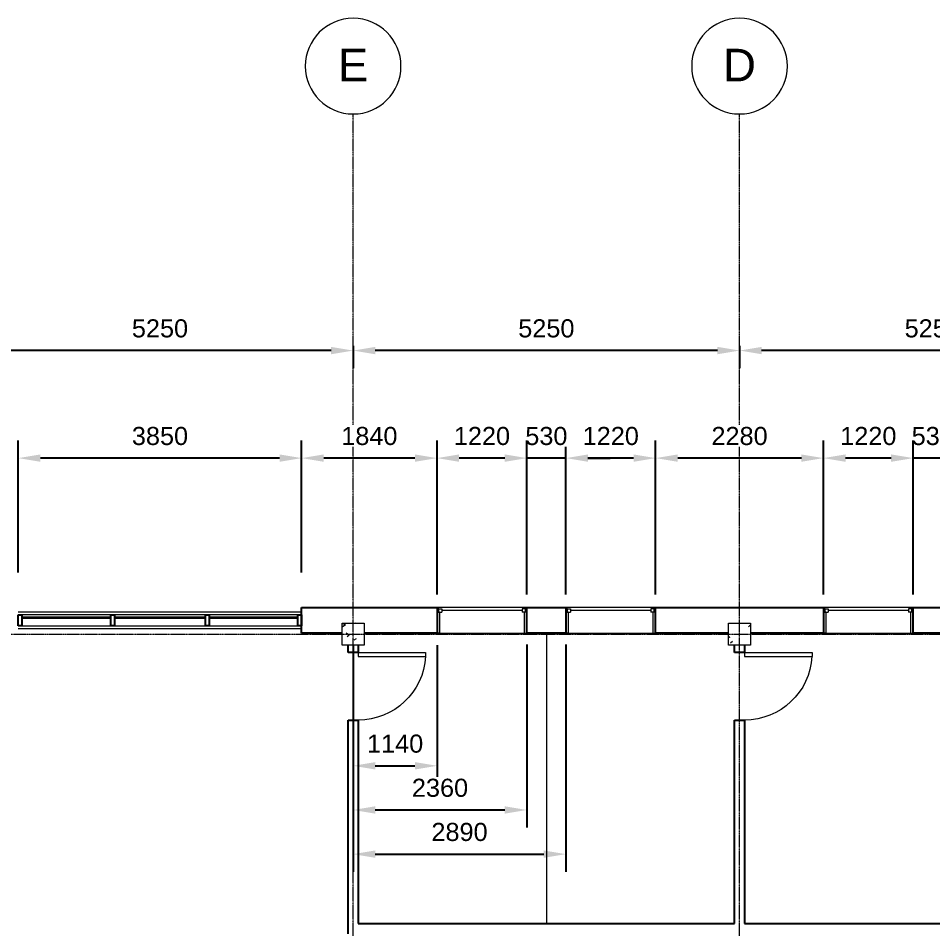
# Model space of a CAD drawing. Header units: millimetres. Extents: x -45493 to 8201, y -4031 to 20582.
# Drawn here: x -21322 to -8897, y 8214 to 20582 of the extents above; entities that cross this region are included whole.
import ezdxf

# ---------------------------------------------------------------- set-up
doc = ezdxf.new("R2010")
doc.units = ezdxf.units.MM
doc.linetypes.add('Grid Line', pattern=[22.225, 12.7, -3.175, 3.175, -3.175])
for name, color, linetype, lineweight in [('A-ANNO-DIMS', 10, 'Continuous', 9), ('A-DOOR', 31, 'Continuous', 9), ('A-GLAZ', 151, 'Continuous', 9), ('A-GLAZ-CURT', 52, 'Continuous', 9), ('A-GLAZ-CWMG', 51, 'Continuous', 9), ('A-WALL', 113, 'Continuous', 9), ('I-WALL', 2, 'Continuous', 9), ('S-COLS', 52, 'Continuous', 9), ('S-GRID', 1, 'Continuous', 9), ('S-GRID-IDEN', 1, 'Continuous', 9)]:
    doc.layers.add(name, color=color, linetype=linetype, lineweight=lineweight)
doc.styles.add('Arial', font='Arial.ttf', dxfattribs={"height": 245.883234})
doc.styles.add('Arial_1', font='Arial.ttf', dxfattribs={"height": 442.58982})
doc.dimstyles.new('Diagonal_-_2_5mm_Arial', dxfattribs={"dimscale": 304.8, "dimtxt": 245.883234, "dimasz": 0.984252, "dimexe": 0.787402, "dimexo": 0.492126, "dimgap": 0.574147, "dimtad": 1, "dimdec": 0, "dimzin": 0, "dimdsep": 46, "dimtxsty": 'Arial', "dimcen": 0.09, "dimdle": 0.787402, "dimazin": 0, "dimtfac": 1, "dimtdec": 0, "dimtix": 1, "dimtmove": 0, "dimatfit": 3, "dimldrblk": 'BOXFILLED', "dimfxl": 1, "dimtvp": 1, "dimtfill": 1, "dimtolj": 1, "dimtzin": 0, "dimarcsym": 0})

# ---------------------------------------------------------------- blocks, each defined once
blk = doc.blocks.new('M_Concrete-Square-Column - 300 x 300mm-V10-1st Floor Dimensioned Plan')
at = {"layer": 'S-COLS'}
h = blk.add_hatch(dxfattribs=at)
h.set_pattern_fill('FP_11', color=256, style=0, pattern_type=2)
h.set_pattern_definition([(230, (11452.4, 12214.2), (-728.737, 63.756), [76.2, -838.2]), (175, (11452.4, 12214.2), (140.97, -764.228), [60.96, -670.56]), (280.451, (11391.7, 12219.54), (-587.77, -700.467), [64.76, -712.36]), (226.184, (11452.4, 12011), (-1084.316, 168.17), [114.3, -1257.3]), (276.636, (11362.1, 12025), (-949.61, -989.71), [97.14, -1068.54]), (171.184, (11452.4, 12011), (-949.62, -989.7), [91.44, -1005.84]), (201, (11350.8, 12061.8), (-606.458, 409.06), [76.2, -838.2]), (146, (11350.8, 12061.8), (-247.21, -736.753), [60.96, -670.56]), (251.451, (11300.3, 12095.9), (-853.668, -327.685), [64.76, -712.36]), (217.5, (11452.42, 12214.23), (-12.3547, -338.22), [33.528, -628.904, 33.528, -1320.292]), (217.5, (11452.42, 12214.23), (-12.3547, -338.22), [-695.96, -647.192, 33.528, -639.572]), (187.5, (11452.42, 12214.23), (-267.279, -400.722), [33.528, -354.584, 33.528, -870.204]), (187.5, (11452.42, 12214.23), (-267.279, -400.722), [-421.64, -613.664, 33.528, -223.012]), (147.5, (11679, 12214.23), (-542.3633, 22.9153), [33.528, -220.472, 33.528, -1810.512]), (147.5, (11679, 12214.23), (-542.3633, 22.9153), [-287.528, -758.952, 33.528, -1018.032]), (137.5, (11780.6, 12214.23), (-592.517, -101.707), [33.528, -296.672, 33.528, -492.76, -746.76]), (137.5, (11780.6, 12214.23), (-592.517, -101.707), [-856.488, 33.528, -713.232])])
h.paths.add_polyline_path([(150, 150), (-150, 150), (-150, -150), (150, -150)], flags=0)
for p, q in [((150, 150), (-150, 150)), ((-150, 150), (-150, -150)), ((150, -150), (150, 150)), ((-150, -150), (150, -150))]:
    blk.add_line(p, q, dxfattribs=at)
blk = doc.blocks.new('M_Concrete-Square-Column - 300 x 300mm-V13-1st Floor Dimensioned Plan')
at = {"layer": 'S-COLS'}
h = blk.add_hatch(dxfattribs=at)
h.set_pattern_fill('FP_14', color=256, style=0, pattern_type=2)
h.set_pattern_definition([(230, (16702.4, 12214.2), (-728.737, 63.756), [76.2, -838.2]), (175, (16702.4, 12214.2), (140.972, -764.228), [60.96, -670.56]), (280.451, (16641.7, 12219.54), (-587.77, -700.467), [64.76, -712.36]), (226.184, (16702.4, 12011), (-1084.316, 168.17), [114.3, -1257.3]), (276.636, (16612.1, 12025), (-949.61, -989.71), [97.14, -1068.54]), (171.184, (16702.4, 12011), (-949.62, -989.7), [91.44, -1005.84]), (201, (16600.8, 12061.8), (-606.458, 409.06), [76.2, -838.2]), (146, (16600.8, 12061.8), (-247.208, -736.753), [60.96, -670.56]), (251.451, (16550.3, 12095.9), (-853.668, -327.685), [64.76, -712.36]), (217.5, (16702.42, 12214.23), (-12.3547, -338.22), [33.528, -628.904, 33.528, -1320.292]), (217.5, (16702.42, 12214.23), (-12.3547, -338.22), [-695.96, -647.192, 33.528, -639.572]), (187.5, (16702.42, 12214.23), (-267.279, -400.722), [33.528, -354.584, 33.528, -870.204]), (187.5, (16702.42, 12214.23), (-267.279, -400.722), [-421.64, -613.664, 33.528, -223.012]), (147.5, (16929, 12214.23), (-542.3633, 22.9153), [33.528, -220.472, 33.528, -1810.512]), (147.5, (16929, 12214.23), (-542.3633, 22.9153), [-287.528, -758.952, 33.528, -1018.032]), (137.5, (17030.6, 12214.23), (-592.517, -101.707), [33.528, -296.672, 33.528, -492.76, -746.76]), (137.5, (17030.6, 12214.23), (-592.517, -101.707), [-856.488, 33.528, -713.232])])
h.paths.add_polyline_path([(150, 150), (-150, 150), (-150, -150), (150, -150)], flags=0)
for p, q in [((150, 150), (-150, 150)), ((-150, 150), (-150, -150)), ((150, -150), (150, 150)), ((-150, -150), (150, -150))]:
    blk.add_line(p, q, dxfattribs=at)
blk = doc.blocks.new('M_Single-Flush - 0915 x 2032mm-145493-1st Floor Dimensioned Plan')
at = {"layer": 'A-DOOR', "lineweight": 18}
for p, q in [((406, 69), (406, 985)), ((458, 985), (406, 985)), ((458, 69), (458, 985)), ((458, 69), (406, 69))]:
    blk.add_line(p, q, dxfattribs=at)
at = {"layer": 'A-DOOR'}
blk.add_arc((458, 69), 917, 93.1893, 180, dxfattribs=at)
blk = doc.blocks.new('Casement 3x3 with Trim - 1220 x1220mm-148730-1st Floor Dimensioned Plan')
at = {"layer": 'A-GLAZ', "lineweight": 18}
for p, q in [((-610, 176.2125), (-590.95, 176.2125)), ((-590.95, 111.7625), (-590.95, 176.2125)), ((-590.95, 156.2125), (-590.95, 111.7625)), ((-590.95, 156.2125), (-546.5, 156.2125)), ((-546.5, 156.2125), (-546.5, 111.7625)), ((-546.5, 133.9875), (546.5, 133.9875)), ((546.5, 156.2125), (546.5, 111.7625)), ((590.95, 156.2125), (546.5, 156.2125)), ((590.95, 111.7625), (590.95, 176.2125)), ((610, 176.2125), (590.95, 176.2125)), ((590.95, 156.2125), (590.95, 111.7625)), ((-590.95, 111.7625), (-546.5, 111.7625)), ((-590.95, 111.7625), (-578.25, 111.7625)), ((-578.25, -176.2125), (-578.25, 111.7625)), ((590.95, 111.7625), (546.5, 111.7625)), ((578.25, 111.7625), (590.95, 111.7625)), ((578.25, 111.7625), (578.25, -176.2125)), ((-578.25, -176.2125), (-610, -176.2125)), ((578.25, -176.2125), (610, -176.2125))]:
    blk.add_line(p, q, dxfattribs=at)
blk = doc.blocks.new('System Panel - Glazed-220173-1st Floor Dimensioned Plan')
at = {"layer": 'A-GLAZ-CURT', "lineweight": 18}
for p, q in [((604, 49), (-604, 49)), ((-604, 49), (-604, 25)), ((-604, 25), (604, 25)), ((604, 25), (604, 49))]:
    blk.add_line(p, q, dxfattribs=at)
blk = doc.blocks.new('System Panel - Glazed-220174-1st Floor Dimensioned Plan')
at = {"layer": 'A-GLAZ-CURT', "lineweight": 18}
for p, q in [((617, 49), (-617, 49)), ((-617, 49), (-617, 25)), ((-617, 25), (617, 25)), ((617, 25), (617, 49))]:
    blk.add_line(p, q, dxfattribs=at)
blk = doc.blocks.new('Rectangular Mullion - 50 x 150mm-219490-1st Floor Dimensioned Plan')
at = {"layer": 'A-GLAZ-CWMG', "lineweight": 25}
for p, q in [((-50, 75), (0, 75)), ((-50, -75), (-50, 75)), ((0, 75), (0, -75)), ((0, -75), (-50, -75))]:
    blk.add_line(p, q, dxfattribs=at)
blk = doc.blocks.new('Rectangular Mullion - 50 x 150mm-219488-1st Floor Dimensioned Plan')
at = {"layer": 'A-GLAZ-CWMG', "lineweight": 25}
for p, q in [((-25, 75), (25, 75)), ((-25, -75), (-25, 75)), ((25, 75), (25, -75)), ((25, -75), (-25, -75))]:
    blk.add_line(p, q, dxfattribs=at)
blk = doc.blocks.new('Rectangular Mullion - 50 x 150mm-220169-1st Floor Dimensioned Plan')
at = {"layer": 'A-GLAZ-CWMG'}
for p, q in [((17452, 12478), (18661, 12478)), ((18661, 12328), (17452, 12328))]:
    blk.add_line(p, q, dxfattribs=at)
blk = doc.blocks.new('Rectangular Mullion - 50 x 150mm-220170-1st Floor Dimensioned Plan')
at = {"layer": 'A-GLAZ-CWMG'}
for p, q in [((18711, 12478), (19944, 12478)), ((19944, 12328), (18711, 12328))]:
    blk.add_line(p, q, dxfattribs=at)
blk = doc.blocks.new('Rectangular Mullion - 50 x 150mm-219493-1st Floor Dimensioned Plan')
at = {"layer": 'A-GLAZ-CWMG', "lineweight": 25}
for p, q in [((0, 75), (-50, 75)), ((-50, 75), (-50, -75)), ((0, -75), (0, 75)), ((-50, -75), (0, -75))]:
    blk.add_line(p, q, dxfattribs=at)
blk = doc.blocks.new('Grid - M_Grid Head - Circle-24584-1st Floor Dimensioned Plan')
at = {"layer": 'S-GRID-IDEN'}
blk.add_circle((0, 0), 6.5, dxfattribs=at)
blk = doc.blocks.new('DIMBLOCK3-1st Floor Dimensioned Plan')
at = {"layer": 'A-ANNO-DIMS', "color": 0, "lineweight": -2, "transparency": 16777216}
for p, q in [((-11522, 16130), (-11522, 15828)), ((-6572, 16068), (-11222, 16068)), ((-6272, 16130), (-6272, 15828))]:
    blk.add_line(p, q, dxfattribs=at)
at = {"layer": 'A-ANNO-DIMS', "color": 0, "transparency": 16777216}
for points in [[(-11222, 16118), (-11222, 16018), (-11522, 16068)], [(-6572, 16118), (-6572, 16018), (-6272, 16068)]]:
    blk.add_solid(points, dxfattribs=at)
at = {"layer": 'Defpoints', "color": 0, "transparency": 16777216}
for p in [(-11522, 16280), (-6272, 16280), (-11522, 16068)]:
    blk.add_point(p, dxfattribs=at)
at = {"layer": 'A-ANNO-DIMS', "color": 0, "transparency": 16777216, "insert": (-8897, 16368), "char_height": 245.9, "width": 904.62, "attachment_point": 5, "style": 'Arial', "bg_fill": 3, "box_fill_scale": 1.1, "bg_fill_color": 256, "bg_fill_true_color": 13158600, "bg_fill_transparency": 0}
blk.add_mtext('\\A1;5250', dxfattribs=at)
blk = doc.blocks.new('_BoxFilled')
at = {"color": 0, "linetype": 'ByBlock', "lineweight": -2}
blk.add_line((-0.5, 0), (-1, 0), dxfattribs=at)
at = {"color": 0, "linetype": 'ByBlock'}
blk.add_solid([(-0.5, 0.5), (0.5, 0.5), (-0.5, -0.5), (0.5, -0.5)], dxfattribs=at)
blk = doc.blocks.new('DIMBLOCK4-1st Floor Dimensioned Plan')
at = {"layer": 'A-ANNO-DIMS', "color": 0, "lineweight": -2, "transparency": 16777216}
for p, q in [((-16772, 16130), (-16772, 15828)), ((-11822, 16068), (-16472, 16068)), ((-11522, 16130), (-11522, 15828))]:
    blk.add_line(p, q, dxfattribs=at)
at = {"layer": 'A-ANNO-DIMS', "color": 0, "transparency": 16777216}
for points in [[(-16472, 16118), (-16472, 16018), (-16772, 16068)], [(-11822, 16118), (-11822, 16018), (-11522, 16068)]]:
    blk.add_solid(points, dxfattribs=at)
at = {"layer": 'Defpoints', "color": 0, "transparency": 16777216}
for p in [(-16772, 16280), (-11522, 16280), (-16772, 16068)]:
    blk.add_point(p, dxfattribs=at)
at = {"layer": 'A-ANNO-DIMS', "color": 0, "transparency": 16777216, "insert": (-14147, 16368), "char_height": 245.9, "width": 904.62, "attachment_point": 5, "style": 'Arial', "bg_fill": 3, "box_fill_scale": 1.1, "bg_fill_color": 256, "bg_fill_true_color": 13158600, "bg_fill_transparency": 0}
blk.add_mtext('\\A1;5250', dxfattribs=at)
blk = doc.blocks.new('DIMBLOCK5-1st Floor Dimensioned Plan')
at = {"layer": 'A-ANNO-DIMS', "color": 0, "lineweight": -2, "transparency": 16777216}
for p, q in [((-22022, 16130), (-22022, 15828)), ((-17072, 16068), (-21722, 16068)), ((-16772, 16130), (-16772, 15828))]:
    blk.add_line(p, q, dxfattribs=at)
at = {"layer": 'A-ANNO-DIMS', "color": 0, "transparency": 16777216}
for points in [[(-21722, 16118), (-21722, 16018), (-22022, 16068)], [(-17072, 16118), (-17072, 16018), (-16772, 16068)]]:
    blk.add_solid(points, dxfattribs=at)
at = {"layer": 'Defpoints', "color": 0, "transparency": 16777216}
for p in [(-22022, 16280), (-16772, 16280), (-22022, 16068)]:
    blk.add_point(p, dxfattribs=at)
at = {"layer": 'A-ANNO-DIMS', "color": 0, "transparency": 16777216, "insert": (-19397, 16368), "char_height": 245.9, "width": 904.62, "attachment_point": 5, "style": 'Arial', "bg_fill": 3, "box_fill_scale": 1.1, "bg_fill_color": 256, "bg_fill_true_color": 13158600, "bg_fill_transparency": 0}
blk.add_mtext('\\A1;5250', dxfattribs=at)
blk = doc.blocks.new('DIMBLOCK16-1st Floor Dimensioned Plan')
at = {"layer": 'A-ANNO-DIMS', "color": 0, "lineweight": -2, "transparency": 16777216}
for p, q in [((-9162, 12754), (-9162, 14847)), ((-8632, 12754), (-8632, 14847)), ((-9462, 14607), (-9762, 14607)), ((-8632, 14607), (-9162, 14607)), ((-8332, 14607), (-8032, 14607))]:
    blk.add_line(p, q, dxfattribs=at)
at = {"layer": 'A-ANNO-DIMS', "color": 0, "transparency": 16777216}
for points in [[(-9462, 14657), (-9462, 14557), (-9162, 14607)], [(-8332, 14657), (-8332, 14557), (-8632, 14607)]]:
    blk.add_solid(points, dxfattribs=at)
at = {"layer": 'Defpoints', "color": 0, "transparency": 16777216}
for p in [(-9162, 14607), (-9162, 12604), (-8632, 12604)]:
    blk.add_point(p, dxfattribs=at)
at = {"layer": 'A-ANNO-DIMS', "color": 0, "transparency": 16777216, "insert": (-8897, 14906), "char_height": 245.9, "width": 678.46, "attachment_point": 5, "style": 'Arial', "bg_fill": 3, "box_fill_scale": 1.1, "bg_fill_color": 256, "bg_fill_true_color": 13158600, "bg_fill_transparency": 0}
blk.add_mtext('\\A1;530', dxfattribs=at)
blk = doc.blocks.new('DIMBLOCK17-1st Floor Dimensioned Plan')
at = {"layer": 'A-ANNO-DIMS', "color": 0, "lineweight": -2, "transparency": 16777216}
for p, q in [((-10382, 12754), (-10382, 14847)), ((-9162, 12754), (-9162, 14847)), ((-9462, 14607), (-10082, 14607))]:
    blk.add_line(p, q, dxfattribs=at)
at = {"layer": 'A-ANNO-DIMS', "color": 0, "transparency": 16777216}
for points in [[(-10082, 14657), (-10082, 14557), (-10382, 14607)], [(-9462, 14657), (-9462, 14557), (-9162, 14607)]]:
    blk.add_solid(points, dxfattribs=at)
at = {"layer": 'Defpoints', "color": 0, "transparency": 16777216}
for p in [(-10382, 14607), (-10382, 12604), (-9162, 12604)]:
    blk.add_point(p, dxfattribs=at)
at = {"layer": 'A-ANNO-DIMS', "color": 0, "transparency": 16777216, "insert": (-9772, 14906), "char_height": 245.9, "width": 904.62, "attachment_point": 5, "style": 'Arial', "bg_fill": 3, "box_fill_scale": 1.1, "bg_fill_color": 256, "bg_fill_true_color": 13158600, "bg_fill_transparency": 0}
blk.add_mtext('\\A1;1220', dxfattribs=at)
blk = doc.blocks.new('DIMBLOCK18-1st Floor Dimensioned Plan')
at = {"layer": 'A-ANNO-DIMS', "color": 0, "lineweight": -2, "transparency": 16777216}
for p, q in [((-12662, 12754), (-12662, 14847)), ((-10382, 12754), (-10382, 14847)), ((-10682, 14607), (-12362, 14607))]:
    blk.add_line(p, q, dxfattribs=at)
at = {"layer": 'A-ANNO-DIMS', "color": 0, "transparency": 16777216}
for points in [[(-12362, 14657), (-12362, 14557), (-12662, 14607)], [(-10682, 14657), (-10682, 14557), (-10382, 14607)]]:
    blk.add_solid(points, dxfattribs=at)
at = {"layer": 'Defpoints', "color": 0, "transparency": 16777216}
for p in [(-12662, 14607), (-12662, 12604), (-10382, 12604)]:
    blk.add_point(p, dxfattribs=at)
at = {"layer": 'A-ANNO-DIMS', "color": 0, "transparency": 16777216, "insert": (-11522, 14906), "char_height": 245.9, "width": 904.62, "attachment_point": 5, "style": 'Arial', "bg_fill": 3, "box_fill_scale": 1.1, "bg_fill_color": 256, "bg_fill_true_color": 13158600, "bg_fill_transparency": 0}
blk.add_mtext('\\A1;2280', dxfattribs=at)
blk = doc.blocks.new('DIMBLOCK19-1st Floor Dimensioned Plan')
at = {"layer": 'A-ANNO-DIMS', "color": 0, "lineweight": -2, "transparency": 16777216}
for p, q in [((-13882, 12754), (-13882, 14847)), ((-12662, 12754), (-12662, 14847)), ((-12962, 14607), (-13582, 14607))]:
    blk.add_line(p, q, dxfattribs=at)
at = {"layer": 'A-ANNO-DIMS', "color": 0, "transparency": 16777216}
for points in [[(-13582, 14657), (-13582, 14557), (-13882, 14607)], [(-12962, 14657), (-12962, 14557), (-12662, 14607)]]:
    blk.add_solid(points, dxfattribs=at)
at = {"layer": 'Defpoints', "color": 0, "transparency": 16777216}
for p in [(-13882, 14607), (-13882, 12604), (-12662, 12604)]:
    blk.add_point(p, dxfattribs=at)
at = {"layer": 'A-ANNO-DIMS', "color": 0, "transparency": 16777216, "insert": (-13272, 14906), "char_height": 245.9, "width": 904.62, "attachment_point": 5, "style": 'Arial', "bg_fill": 3, "box_fill_scale": 1.1, "bg_fill_color": 256, "bg_fill_true_color": 13158600, "bg_fill_transparency": 0}
blk.add_mtext('\\A1;1220', dxfattribs=at)
blk = doc.blocks.new('DIMBLOCK20-1st Floor Dimensioned Plan')
at = {"layer": 'A-ANNO-DIMS', "color": 0, "lineweight": -2, "transparency": 16777216}
for p, q in [((-14412, 12754), (-14412, 14847)), ((-13882, 12754), (-13882, 14847)), ((-14712, 14607), (-15012, 14607)), ((-13882, 14607), (-14412, 14607)), ((-13582, 14607), (-13282, 14607))]:
    blk.add_line(p, q, dxfattribs=at)
at = {"layer": 'A-ANNO-DIMS', "color": 0, "transparency": 16777216}
for points in [[(-14712, 14657), (-14712, 14557), (-14412, 14607)], [(-13582, 14657), (-13582, 14557), (-13882, 14607)]]:
    blk.add_solid(points, dxfattribs=at)
at = {"layer": 'Defpoints', "color": 0, "transparency": 16777216}
for p in [(-14412, 14607), (-14412, 12604), (-13882, 12604)]:
    blk.add_point(p, dxfattribs=at)
at = {"layer": 'A-ANNO-DIMS', "color": 0, "transparency": 16777216, "insert": (-14147, 14906), "char_height": 245.9, "width": 678.46, "attachment_point": 5, "style": 'Arial', "bg_fill": 3, "box_fill_scale": 1.1, "bg_fill_color": 256, "bg_fill_true_color": 13158600, "bg_fill_transparency": 0}
blk.add_mtext('\\A1;530', dxfattribs=at)
blk = doc.blocks.new('DIMBLOCK21-1st Floor Dimensioned Plan')
at = {"layer": 'A-ANNO-DIMS', "color": 0, "lineweight": -2, "transparency": 16777216}
for p, q in [((-15632, 12754), (-15632, 14847)), ((-14412, 12754), (-14412, 14847)), ((-14712, 14607), (-15332, 14607))]:
    blk.add_line(p, q, dxfattribs=at)
at = {"layer": 'A-ANNO-DIMS', "color": 0, "transparency": 16777216}
for points in [[(-15332, 14657), (-15332, 14557), (-15632, 14607)], [(-14712, 14657), (-14712, 14557), (-14412, 14607)]]:
    blk.add_solid(points, dxfattribs=at)
at = {"layer": 'Defpoints', "color": 0, "transparency": 16777216}
for p in [(-15632, 14607), (-15632, 12604), (-14412, 12604)]:
    blk.add_point(p, dxfattribs=at)
at = {"layer": 'A-ANNO-DIMS', "color": 0, "transparency": 16777216, "insert": (-15022, 14906), "char_height": 245.9, "width": 904.62, "attachment_point": 5, "style": 'Arial', "bg_fill": 3, "box_fill_scale": 1.1, "bg_fill_color": 256, "bg_fill_true_color": 13158600, "bg_fill_transparency": 0}
blk.add_mtext('\\A1;1220', dxfattribs=at)
blk = doc.blocks.new('DIMBLOCK22-1st Floor Dimensioned Plan')
at = {"layer": 'A-ANNO-DIMS', "color": 0, "lineweight": -2, "transparency": 16777216}
for p, q in [((-17472, 13053), (-17472, 14847)), ((-15632, 12754), (-15632, 14847)), ((-15932, 14607), (-17172, 14607))]:
    blk.add_line(p, q, dxfattribs=at)
at = {"layer": 'A-ANNO-DIMS', "color": 0, "transparency": 16777216}
for points in [[(-17172, 14657), (-17172, 14557), (-17472, 14607)], [(-15932, 14657), (-15932, 14557), (-15632, 14607)]]:
    blk.add_solid(points, dxfattribs=at)
at = {"layer": 'Defpoints', "color": 0, "transparency": 16777216}
for p in [(-17472, 14607), (-17472, 12903), (-15632, 12604)]:
    blk.add_point(p, dxfattribs=at)
at = {"layer": 'A-ANNO-DIMS', "color": 0, "transparency": 16777216, "insert": (-16552, 14906), "char_height": 245.9, "width": 904.62, "attachment_point": 5, "style": 'Arial', "bg_fill": 3, "box_fill_scale": 1.1, "bg_fill_color": 256, "bg_fill_true_color": 13158600, "bg_fill_transparency": 0}
blk.add_mtext('\\A1;1840', dxfattribs=at)
blk = doc.blocks.new('DIMBLOCK23-1st Floor Dimensioned Plan')
at = {"layer": 'A-ANNO-DIMS', "color": 0, "lineweight": -2, "transparency": 16777216}
for p, q in [((-21322, 13053), (-21322, 14847)), ((-17472, 13053), (-17472, 14847)), ((-17772, 14607), (-21022, 14607))]:
    blk.add_line(p, q, dxfattribs=at)
at = {"layer": 'A-ANNO-DIMS', "color": 0, "transparency": 16777216}
for points in [[(-21022, 14657), (-21022, 14557), (-21322, 14607)], [(-17772, 14657), (-17772, 14557), (-17472, 14607)]]:
    blk.add_solid(points, dxfattribs=at)
at = {"layer": 'Defpoints', "color": 0, "transparency": 16777216}
for p in [(-21322, 14607), (-21322, 12903), (-17472, 12903)]:
    blk.add_point(p, dxfattribs=at)
at = {"layer": 'A-ANNO-DIMS', "color": 0, "transparency": 16777216, "insert": (-19397, 14906), "char_height": 245.9, "width": 904.62, "attachment_point": 5, "style": 'Arial', "bg_fill": 3, "box_fill_scale": 1.1, "bg_fill_color": 256, "bg_fill_true_color": 13158600, "bg_fill_transparency": 0}
blk.add_mtext('\\A1;3850', dxfattribs=at)
blk = doc.blocks.new('*D165')
at = {"layer": 'A-ANNO-DIMS', "color": 0, "lineweight": -2, "transparency": 16777216}
for p, q in [((-16772, 12064), (-16772, 10187)), ((-15632, 12064), (-15632, 10187)), ((-16472, 10427), (-15932, 10427))]:
    blk.add_line(p, q, dxfattribs=at)
at = {"layer": 'A-ANNO-DIMS', "color": 0, "transparency": 16777216}
for points in [[(-16472, 10477), (-16472, 10377), (-16772, 10427)], [(-15932, 10477), (-15932, 10377), (-15632, 10427)]]:
    blk.add_solid(points, dxfattribs=at)
at = {"layer": 'Defpoints', "color": 0, "transparency": 16777216}
for p in [(-16772, 12214), (-15632, 12214), (-15632, 10427)]:
    blk.add_point(p, dxfattribs=at)
at = {"layer": 'A-ANNO-DIMS', "color": 0, "transparency": 16777216, "insert": (-16202, 10727), "char_height": 245.9, "attachment_point": 5, "style": 'Arial', "bg_fill": 3, "box_fill_scale": 1.1, "bg_fill_color": 256, "bg_fill_true_color": 13158600, "bg_fill_transparency": 0}
blk.add_mtext('\\A1;1140', dxfattribs=at)
blk = doc.blocks.new('*D166')
at = {"layer": 'A-ANNO-DIMS', "color": 0, "lineweight": -2, "transparency": 16777216}
for p, q in [((-16772, 12064), (-16772, 9587)), ((-14412, 12077), (-14412, 9587)), ((-16472, 9827), (-14712, 9827))]:
    blk.add_line(p, q, dxfattribs=at)
at = {"layer": 'A-ANNO-DIMS', "color": 0, "transparency": 16777216}
for points in [[(-16472, 9877), (-16472, 9777), (-16772, 9827)], [(-14712, 9877), (-14712, 9777), (-14412, 9827)]]:
    blk.add_solid(points, dxfattribs=at)
at = {"layer": 'Defpoints', "color": 0, "transparency": 16777216}
for p in [(-16772, 12214), (-14412, 12227), (-14412, 9827)]:
    blk.add_point(p, dxfattribs=at)
at = {"layer": 'A-ANNO-DIMS', "color": 0, "transparency": 16777216, "insert": (-15592, 10127), "char_height": 245.9, "attachment_point": 5, "style": 'Arial', "bg_fill": 3, "box_fill_scale": 1.1, "bg_fill_color": 256, "bg_fill_true_color": 13158600, "bg_fill_transparency": 0}
blk.add_mtext('\\A1;2360', dxfattribs=at)
blk = doc.blocks.new('*D167')
at = {"layer": 'A-ANNO-DIMS', "color": 0, "lineweight": -2, "transparency": 16777216}
for p, q in [((-16772, 12064), (-16772, 8987)), ((-13882, 12077), (-13882, 8987)), ((-16472, 9227), (-14182, 9227))]:
    blk.add_line(p, q, dxfattribs=at)
at = {"layer": 'A-ANNO-DIMS', "color": 0, "transparency": 16777216}
for points in [[(-16472, 9277), (-16472, 9177), (-16772, 9227)], [(-14182, 9277), (-14182, 9177), (-13882, 9227)]]:
    blk.add_solid(points, dxfattribs=at)
at = {"layer": 'Defpoints', "color": 0, "transparency": 16777216}
for p in [(-16772, 12214), (-13882, 12227), (-13882, 9227)]:
    blk.add_point(p, dxfattribs=at)
at = {"layer": 'A-ANNO-DIMS', "color": 0, "transparency": 16777216, "insert": (-15327, 9527), "char_height": 245.9, "attachment_point": 5, "style": 'Arial', "bg_fill": 3, "box_fill_scale": 1.1, "bg_fill_color": 256, "bg_fill_true_color": 13158600, "bg_fill_transparency": 0}
blk.add_mtext('\\A1;2890', dxfattribs=at)

msp = doc.modelspace()

# ---------------------------------------------------------------- linework, layer by layer
at = {"layer": 'A-WALL', "lineweight": 25}
for p, q in [((-17472.3, 12226.9), (-17472.3, 12579.3)), ((-17472.3, 12579.3), (-15632.3, 12579.3)), ((-15632.3, 12579.3), (-15632.3, 12226.9)), ((-14412.3, 12226.9), (-14412.3, 12579.3)), ((-14412.3, 12579.3), (-13882.3, 12579.3)), ((-13882.3, 12579.3), (-13882.3, 12226.9)), ((-12662.3, 12226.9), (-12662.3, 12579.3)), ((-12662.3, 12579.3), (-10382.3, 12579.3)), ((-10382.3, 12579.3), (-10382.3, 12226.9)), ((-9162.3, 12226.9), (-9162.3, 12579.3)), ((-9162.3, 12579.3), (-8632.3, 12579.3)), ((-16922.3, 12226.9), (-17472.3, 12226.9)), ((-15632.3, 12226.9), (-16622.3, 12226.9)), ((-13882.3, 12226.9), (-14412.3, 12226.9)), ((-11672.3, 12226.9), (-12662.3, 12226.9)), ((-10382.3, 12226.9), (-11372.3, 12226.9)), ((-8632.3, 12226.9), (-9162.3, 12226.9))]:
    msp.add_line(p, q, dxfattribs=at)
at = {"layer": 'A-WALL'}
for p, q in [((-14412.3, 12579.3), (-15632.3, 12579.3)), ((-12662.3, 12579.3), (-13882.3, 12579.3)), ((-9162.3, 12579.3), (-10382.3, 12579.3)), ((-17472.3, 12515.6), (-21322.3, 12515.6)), ((-21322.3, 12290.6), (-17472.3, 12290.6)), ((-15632.3, 12226.9), (-14412.3, 12226.9)), ((-13882.3, 12226.9), (-12662.3, 12226.9)), ((-10382.3, 12226.9), (-9162.3, 12226.9))]:
    msp.add_line(p, q, dxfattribs=at)
at = {"layer": 'I-WALL'}
msp.add_line((-14147.3, 12226.9), (-14147.3, 8283.5), dxfattribs=at)
at = {"layer": 'I-WALL', "lineweight": 25}
for p, q in [((-16841.5, 11964.2), (-16841.5, 12064.2)), ((-16703, 12064.2), (-16703, 11964.2)), ((-11591.5, 11964.2), (-11591.5, 12064.2)), ((-11453, 12064.2), (-11453, 11964.2)), ((-16703, 11964.2), (-16841.5, 11964.2)), ((-11453, 11964.2), (-11591.5, 11964.2)), ((-16841.5, 8145), (-16841.5, 11049.2)), ((-16841.5, 11049.2), (-16703, 11049.2)), ((-16703, 11049.2), (-16703, 8283.5)), ((-11591.5, 8283.5), (-11591.5, 11049.2)), ((-11591.5, 11049.2), (-11453, 11049.2)), ((-11453, 11049.2), (-11453, 8283.5)), ((-16703, 8283.5), (-11591.5, 8283.5)), ((-11453, 8283.5), (-6384.8, 8283.5))]:
    msp.add_line(p, q, dxfattribs=at)
at = {"layer": 'S-GRID', "linetype": 'Grid Line'}
for p, q in [((-16772.3, -4031.1), (-16772.3, 19281.6)), ((-11522.3, -4031.1), (-11522.3, 19281.6)), ((-45492.8, 12214.2), (6901.3, 12214.2))]:
    msp.add_line(p, q, dxfattribs=at)

# ---------------------------------------------------------------- block references
at = {"layer": 'A-DOOR', "xscale": -1}
for p, rotation in [((-16772.3, 11506.7), 270), ((-11522.3, 11506.7), 270.0000000000001)]:
    msp.add_blockref('M_Single-Flush - 0915 x 2032mm-145493-1st Floor Dimensioned Plan', p, dxfattribs=dict(at, rotation=rotation))
at = {"layer": 'A-GLAZ', "xscale": -1}
for p in [(-15022.3, 12403.1), (-13272.3, 12403.1), (-9772.3, 12403.1)]:
    msp.add_blockref('Casement 3x3 with Trim - 1220 x1220mm-148730-1st Floor Dimensioned Plan', p, dxfattribs=at)
at = {"layer": 'A-GLAZ-CURT', "xscale": -1}
for name, p in [('System Panel - Glazed-220173-1st Floor Dimensioned Plan', (-20668.1, 12403.1)), ('System Panel - Glazed-220174-1st Floor Dimensioned Plan', (-19397.3, 12403.1)), ('System Panel - Glazed-220173-1st Floor Dimensioned Plan', (-18126.4, 12403.1))]:
    msp.add_blockref(name, p, dxfattribs=at)
at = {"layer": 'A-GLAZ-CWMG', "extrusion": (0, 0, -1), "xscale": -1, "rotation": 180}
for name, p in [('Rectangular Mullion - 50 x 150mm-219490-1st Floor Dimensioned Plan', (21322.3, 12403.1)), ('Rectangular Mullion - 50 x 150mm-219488-1st Floor Dimensioned Plan', (20038.9, 12403.1)), ('Rectangular Mullion - 50 x 150mm-219488-1st Floor Dimensioned Plan', (18755.6, 12403.1))]:
    msp.add_blockref(name, p, dxfattribs=at)
at = {"layer": 'A-GLAZ-CWMG', "xscale": -1}
for name, p in [('Rectangular Mullion - 50 x 150mm-220169-1st Floor Dimensioned Plan', (-2611.5, 0)), ('Rectangular Mullion - 50 x 150mm-220170-1st Floor Dimensioned Plan', (-69.8, 0)), ('Rectangular Mullion - 50 x 150mm-220169-1st Floor Dimensioned Plan', (-69.8, 0))]:
    msp.add_blockref(name, p, dxfattribs=at)
at = {"layer": 'A-GLAZ-CWMG', "xscale": -1, "rotation": 180}
msp.add_blockref('Rectangular Mullion - 50 x 150mm-219493-1st Floor Dimensioned Plan', (-17472.3, 12403.1), dxfattribs=at)
at = {"layer": 'S-COLS', "xscale": -1, "rotation": 180}
for name, p in [('M_Concrete-Square-Column - 300 x 300mm-V13-1st Floor Dimensioned Plan', (-16772.3, 12214.2)), ('M_Concrete-Square-Column - 300 x 300mm-V10-1st Floor Dimensioned Plan', (-11522.3, 12214.2))]:
    msp.add_blockref(name, p, dxfattribs=at)
at = {"layer": 'S-GRID-IDEN', "xscale": -99.99999999999993, "yscale": 99.99999999999993, "zscale": 99.99999999999993}
for p in [(-16772.3, 19931.6), (-11522.3, 19931.6)]:
    msp.add_blockref('Grid - M_Grid Head - Circle-24584-1st Floor Dimensioned Plan', p, dxfattribs=at)

# ---------------------------------------------------------------- next in the draw order: texts
at = {"layer": 'S-GRID-IDEN', "char_height": 442.6, "attachment_point": 2, "line_spacing_factor": 0.938532, "style": 'Arial_1', "bg_fill": 3, "box_fill_scale": 1.25, "bg_fill_color": 0, "bg_fill_transparency": 0}
for s, insert, width in [('E', (-16772.2, 20167.4), 491.352), ('D', (-11522.2, 20167.4), 529.148)]:
    msp.add_mtext(s, dxfattribs=dict(at, insert=insert, width=width))

# ---------------------------------------------------------------- next in the draw order: dimensions: what is measured, and where the dimension line sits
at = {"layer": 'A-ANNO-DIMS'}
for base, p1, p2, override, picture, middle in [((-11522.3, 16068.2), (-6272.3, 16280.4), (-11522.3, 16280.4), {"dimpost": '<>', "dimfxl": 5250}, 'DIMBLOCK3-1st Floor Dimensioned Plan', (-8897.3, 16367.9)), ((-9162.3, 14606.6), (-8632.3, 12604), (-9162.3, 12604), {"dimpost": '<>', "dimfxl": 530}, 'DIMBLOCK16-1st Floor Dimensioned Plan', (-8897.3, 14906.2))]:
    dim = msp.add_linear_dim(base=base, p1=p1, p2=p2, angle=180, dimstyle='Diagonal_-_2_5mm_Arial', override=override, dxfattribs=at)
    dim.commit()
    dim.dimension.update_dxf_attribs({"geometry": picture, "text_midpoint": middle})
dim = msp.add_linear_dim(base=(-15632.3, 10427), p1=(-16772.3, 12214.2), p2=(-15632.3, 12214.2), dimstyle='Diagonal_-_2_5mm_Arial', override={"dimpost": '<>', "dimtmove": 0}, dxfattribs=at)
dim.commit()
dim.dimension.update_dxf_attribs({"geometry": '*D165', "text_midpoint": (-16202.3, 10726.6)})

# ---------------------------------------------------------------- next in the draw order: dimensions: what is measured, and where the dimension line sits
for base, p1, p2, override, picture, middle in [((-16772.3, 16068.2), (-11522.3, 16280.4), (-16772.3, 16280.4), {"dimpost": '<>', "dimfxl": 5250}, 'DIMBLOCK4-1st Floor Dimensioned Plan', (-14147.3, 16367.9)), ((-10382.3, 14606.6), (-9162.3, 12604), (-10382.3, 12604), {"dimpost": '<>', "dimfxl": 1220}, 'DIMBLOCK17-1st Floor Dimensioned Plan', (-9772.3, 14906.2))]:
    dim = msp.add_linear_dim(base=base, p1=p1, p2=p2, angle=180, dimstyle='Diagonal_-_2_5mm_Arial', override=override, dxfattribs=at)
    dim.commit()
    dim.dimension.update_dxf_attribs({"geometry": picture, "text_midpoint": middle})
dim = msp.add_linear_dim(base=(-14412.3, 9827), p1=(-16772.3, 12214.2), p2=(-14412.3, 12226.9), dimstyle='Diagonal_-_2_5mm_Arial', override={"dimpost": '<>', "dimtmove": 0}, dxfattribs=at)
dim.commit()
dim.dimension.update_dxf_attribs({"geometry": '*D166', "text_midpoint": (-15592.3, 9827), "dimtype": 160})

# ---------------------------------------------------------------- next in the draw order: dimensions: what is measured, and where the dimension line sits
for base, p1, p2, override, picture, middle in [((-22022.3, 16068.2), (-16772.3, 16280.4), (-22022.3, 16280.4), {"dimpost": '<>', "dimfxl": 5250}, 'DIMBLOCK5-1st Floor Dimensioned Plan', (-19397.3, 16367.9)), ((-12662.3, 14606.6), (-10382.3, 12604), (-12662.3, 12604), {"dimpost": '<>', "dimfxl": 2280}, 'DIMBLOCK18-1st Floor Dimensioned Plan', (-11522.3, 14906.2))]:
    dim = msp.add_linear_dim(base=base, p1=p1, p2=p2, angle=180, dimstyle='Diagonal_-_2_5mm_Arial', override=override, dxfattribs=at)
    dim.commit()
    dim.dimension.update_dxf_attribs({"geometry": picture, "text_midpoint": middle})
dim = msp.add_linear_dim(base=(-13882.3, 9227), p1=(-16772.3, 12214.2), p2=(-13882.3, 12226.9), dimstyle='Diagonal_-_2_5mm_Arial', override={"dimpost": '<>', "dimtmove": 0}, dxfattribs=at)
dim.commit()
dim.dimension.update_dxf_attribs({"geometry": '*D167', "text_midpoint": (-15327.3, 9227), "dimtype": 160})

# ---------------------------------------------------------------- next in the draw order: dimensions: what is measured, and where the dimension line sits
dim = msp.add_linear_dim(base=(-13882.3, 14606.6), p1=(-12662.3, 12604), p2=(-13882.3, 12604), angle=180, dimstyle='Diagonal_-_2_5mm_Arial', override={"dimpost": '<>', "dimfxl": 1220}, dxfattribs=at)
dim.commit()
dim.dimension.update_dxf_attribs({"geometry": 'DIMBLOCK19-1st Floor Dimensioned Plan', "text_midpoint": (-13272.3, 14906.2)})

# ---------------------------------------------------------------- next in the draw order: dimensions: what is measured, and where the dimension line sits
dim = msp.add_linear_dim(base=(-14412.3, 14606.6), p1=(-13882.3, 12604), p2=(-14412.3, 12604), angle=180, dimstyle='Diagonal_-_2_5mm_Arial', override={"dimpost": '<>', "dimfxl": 530}, dxfattribs=at)
dim.commit()
dim.dimension.update_dxf_attribs({"geometry": 'DIMBLOCK20-1st Floor Dimensioned Plan', "text_midpoint": (-14147.3, 14906.2)})

# ---------------------------------------------------------------- next in the draw order: dimensions: what is measured, and where the dimension line sits
dim = msp.add_linear_dim(base=(-15632.3, 14606.6), p1=(-14412.3, 12604), p2=(-15632.3, 12604), angle=180, dimstyle='Diagonal_-_2_5mm_Arial', override={"dimpost": '<>', "dimfxl": 1220}, dxfattribs=at)
dim.commit()
dim.dimension.update_dxf_attribs({"geometry": 'DIMBLOCK21-1st Floor Dimensioned Plan', "text_midpoint": (-15022.3, 14906.2)})

# ---------------------------------------------------------------- next in the draw order: dimensions: what is measured, and where the dimension line sits
dim = msp.add_linear_dim(base=(-17472.3, 14606.6), p1=(-15632.3, 12604), p2=(-17472.3, 12903.1), angle=180, dimstyle='Diagonal_-_2_5mm_Arial', override={"dimpost": '<>', "dimfxl": 1864.149493}, dxfattribs=at)
dim.commit()
dim.dimension.update_dxf_attribs({"geometry": 'DIMBLOCK22-1st Floor Dimensioned Plan', "text_midpoint": (-16552.3, 14906.2)})

# ---------------------------------------------------------------- next in the draw order: dimensions: what is measured, and where the dimension line sits
dim = msp.add_linear_dim(base=(-21322.3, 14606.6), p1=(-17472.3, 12903.1), p2=(-21322.3, 12903.1), angle=180, dimstyle='Diagonal_-_2_5mm_Arial', override={"dimpost": '<>', "dimfxl": 3850}, dxfattribs=at)
dim.commit()
dim.dimension.update_dxf_attribs({"geometry": 'DIMBLOCK23-1st Floor Dimensioned Plan', "text_midpoint": (-19397.3, 14906.2)})

doc.saveas('drawing.dxf')
